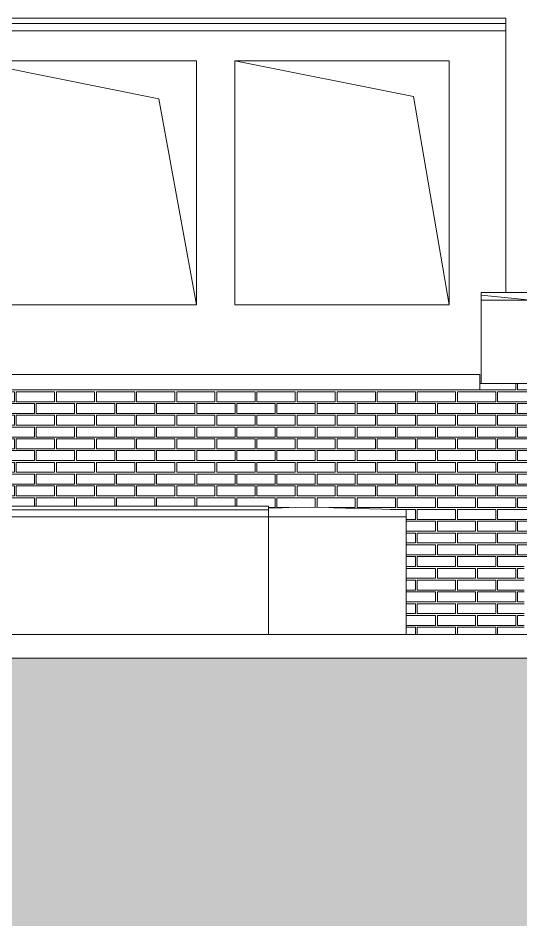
# Model space of a CAD drawing. Header units: millimetres. Extents: x -2128 to 116635, y -18248 to 18481.
# Drawn here: x 12234 to 15519, y 12063 to 17961 of the extents above; entities that cross this region are included whole.
import ezdxf

# ---------------------------------------------------------------- set-up
doc = ezdxf.new("R2010")
doc.units = ezdxf.units.MM
for name, color, linetype, lineweight in [('A-FLOR', 7, 'Continuous', 9), ('A-GENM', 7, 'Continuous', 9), ('A-GLAZ', 7, 'Continuous', 9), ('A-GLAZ-1', 7, 'Continuous', 5), ('A-ROOF', 7, 'Continuous', 9), ('A-WALL', 7, 'Continuous', 5), ('A-WALL-PATT', 7, 'Continuous', 5), ('I-WALL', 7, 'Continuous', 5)]:
    doc.layers.add(name, color=color, linetype=linetype, lineweight=lineweight)

# ---------------------------------------------------------------- blocks, each defined once
blk = doc.blocks.new('парапет4 - парапет-20644611-АР2_Фасад А-___')
at = {"layer": 'A-GENM'}
for p, q in [((-410, 13930), (21710, 13930)), ((-402.9, 13775.9), (21702.9, 13775.9))]:
    blk.add_line(p, q, dxfattribs=at)
blk = doc.blocks.new('AR_Отверстие прямоугольное _в стене__БезПР - AR_Отверстие прямоугольное _в стене__БезПР-35795093-АР2_Фасад А-___')
at = {"layer": 'A-GLAZ-1'}
for p, q in [((13153.3, 17433.3), (11920, 17680)), ((13400, 16085), (13153.3, 17433.3))]:
    blk.add_line(p, q, dxfattribs=at)
blk = doc.blocks.new('AR_Отверстие прямоугольное _в стене__БезПР - AR_Отверстие прямоугольное _в стене__БезПР-35795088-АР2_Фасад А-___')
at = {"layer": 'A-GLAZ-1'}
for p, q in [((14816.7, 17446.7), (13650, 17680)), ((15050, 16085), (14816.7, 17446.7))]:
    blk.add_line(p, q, dxfattribs=at)

msp = doc.modelspace()

# ---------------------------------------------------------------- hatches: boundary and pattern name
at = {"layer": 'A-WALL-PATT'}
h = msp.add_hatch(dxfattribs=at)
h.set_pattern_fill('FP_12', color=256, style=0, pattern_type=2)
h.set_pattern_definition([(180, (10900, 12591), (-2e-14, -154), [125, -137]), (90, (10900, 12526), (-262, 2e-14), [65, -89]), (180, (10900, 12526), (-2e-14, -154), [125, -137]), (90, (10912, 12526), (-262, 2e-14), [65, -89]), (180, (11037, 12526), (-2e-14, -154), [125, -137]), (180, (11037, 12591), (-2e-14, -154), [125, -137]), (90, (10781, 12603), (-262, 2e-14), [65, -89]), (90, (11031, 12603), (-262, 2e-14), [65, -89]), (0, (10781, 12603), (0, -154), [250, -12]), (0, (10781, 12668), (0, -154), [250, -12])])
h.paths.add_polyline_path([(15023.5, 13930), (15540, 13930), (15540, 14384.2), (15740, 14384.2), (15740, 14889.7), (16800, 14921), (16800, 15529.9), (16743.2, 15529.9), (16743.2, 15570), (15250, 15570), (15250, 15530), (10900, 15530), (10900, 14836.7), (11490, 14819), (11490, 13930), (12080, 13930), (12080, 14768.9), (13870, 14768.9), (13870, 14755.1), (14135, 14763), (14770, 14744), (14770, 13930), (14874.9, 13930)], flags=0)
h = msp.add_hatch(dxfattribs=at)
h.set_pattern_fill('FP_6', color=256, style=0, pattern_type=2)
h.set_pattern_definition([(180, (21650, 8471), (-2e-14, -154), [125, -137]), (90, (21650, 8406), (-262, 2e-14), [65, -89]), (180, (21650, 8406), (-2e-14, -154), [125, -137]), (90, (21662, 8406), (-262, 2e-14), [65, -89]), (180, (21787, 8406), (-2e-14, -154), [125, -137]), (180, (21787, 8471), (-2e-14, -154), [125, -137]), (90, (21531, 8483), (-262, 2e-14), [65, -89]), (90, (21781, 8483), (-262, 2e-14), [65, -89]), (0, (21531, 8483), (0, -154), [250, -12]), (0, (21531, 8548), (0, -154), [250, -12])])
h.paths.add_polyline_path([(-350, 8400), (21400, 8400), (21400, 13776), (-350, 13774.9), (-350, 8562.8)], flags=0)
h.paths.add_polyline_path([(8010, 8866), (7720, 8867), (7720, 11400), (13120, 11400), (13120, 8866), (10820, 8867), (10820, 8900), (8620, 8900), (8620, 8866), (8485.8, 8866)], flags=0)

# ---------------------------------------------------------------- linework, layer by layer
at = {"layer": 'A-FLOR'}
for p, q in [((15260, 16165), (15595, 16165)), ((15260, 16165), (15260, 16115)), ((15595, 16115), (15260, 16115))]:
    msp.add_line(p, q, dxfattribs=at)
at = {"layer": 'A-GENM'}
for p, q in [((15250, 15629.9), (10590, 15629.9)), ((15250, 15629.9), (15250, 15530)), ((10590, 15530), (15250, 15530))]:
    msp.add_line(p, q, dxfattribs=at)
at = {"layer": 'A-ROOF'}
for p, q in [((11550, 17960.6), (15420, 17960.6)), ((15420, 17960.6), (15420, 17876.8)), ((15420, 17924), (11550, 17924)), ((11670, 17876.8), (15420, 17876.8)), ((13870, 14768.9), (12080, 14768.9)), ((13870, 14744), (12080, 14744)), ((13870, 14700), (13870, 14768.9)), ((14135, 14763), (13870, 14755.1)), ((14770, 14744), (14135, 14763)), ((14770, 14744), (14770, 14700)), ((12080, 14700), (14770, 14700))]:
    msp.add_line(p, q, dxfattribs=at)
at = {"layer": 'A-WALL'}
for p, q in [((15420, 17876.8), (15420, 16165)), ((11920, 17680), (13400, 17680)), ((13400, 17680), (13400, 16085)), ((13650, 16085), (13650, 17680)), ((13650, 17680), (15050, 17680)), ((15050, 17680), (15050, 16085)), ((13400, 16085), (11920, 16085)), ((15050, 16085), (13650, 16085)), ((16743.2, 15570), (15250, 15570)), ((13870, 14700), (13870, 13930)), ((14770, 14700), (14770, 13930))]:
    msp.add_line(p, q, dxfattribs=at)
at = {"layer": 'I-WALL'}
for p, q in [((18692, 15797.6), (15260, 16149.3)), ((15260, 16115), (15260, 15570))]:
    msp.add_line(p, q, dxfattribs=at)

# ---------------------------------------------------------------- block references
at = {"layer": 'A-GENM'}
msp.add_blockref('парапет4 - парапет-20644611-АР2_Фасад А-___', (0, 0), dxfattribs=at)
at = {"layer": 'A-GLAZ'}
for name in ['AR_Отверстие прямоугольное _в стене__БезПР - AR_Отверстие прямоугольное _в стене__БезПР-35795093-АР2_Фасад А-___', 'AR_Отверстие прямоугольное _в стене__БезПР - AR_Отверстие прямоугольное _в стене__БезПР-35795088-АР2_Фасад А-___']:
    msp.add_blockref(name, (0, 0), dxfattribs=at)

doc.saveas('drawing.dxf')
